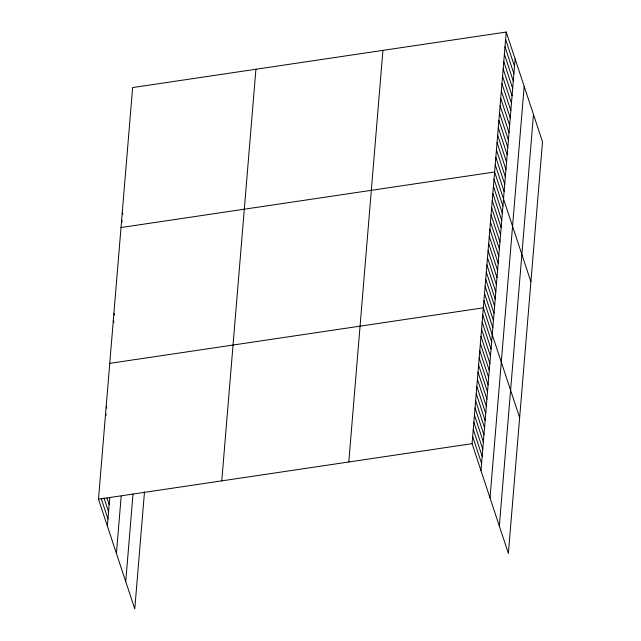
<?xml version="1.0" encoding="UTF-8"?>
<svg xmlns="http://www.w3.org/2000/svg" width="641" height="641" viewBox="0 0 641 641"><rect width="100%" height="100%" fill="white"/><g stroke="black" fill="none" stroke-linecap="round" stroke-linejoin="round"><path stroke-width="0.96" d="M144.489 491.887L134.778 608.95L98.482 499.195L132.623 87.577L506.222 32.05L542.518 141.805L508.377 553.423L472.08 443.66L506.222 32.05M107.384 526.117L109.755 497.52M116.422 553.455L121.173 496.262M125.74 581.619L133.007 494.043M221.77 480.87L255.911 69.252M348.792 461.993L382.933 50.375M480.982 470.59L515.124 58.972M490.02 497.921L524.17 86.311M499.331 526.085L533.48 114.475M121.013 227.531L494.612 171.996L530.908 281.752M109.747 363.359L483.346 307.832L519.643 417.587M98.482 499.195L472.08 443.66M505.613 39.413L514.515 66.344M504.996 46.785L513.906 73.707M504.387 54.148L513.297 81.07M503.778 61.512L512.68 88.442M503.169 68.875L512.071 95.805M502.552 76.247L511.462 103.169M501.943 83.61L510.853 110.532M501.334 90.974L510.236 117.904M500.725 98.345L509.627 125.267M500.108 105.709L509.018 132.631M499.499 113.072L508.401 140.002M498.89 120.436L507.792 147.366M498.281 127.807L507.183 154.729M497.664 135.171L506.574 162.093M497.055 142.534L505.957 169.464M496.446 149.898L505.348 176.828M495.838 157.269L504.739 184.191M495.221 164.633L504.13 191.555M494.019 179.151L502.921 206.073M493.426 186.299L502.328 213.221M492.833 193.446L501.735 220.368M492.24 200.593L501.142 227.523M491.647 207.748L500.549 234.67M491.054 214.895L499.956 241.817M490.461 222.042L499.363 248.964M489.868 229.19L498.77 256.12M489.275 236.337L498.177 263.267M488.682 243.492L497.584 270.414M488.089 250.639L496.991 277.561M487.497 257.786L496.398 284.716M486.904 264.933L495.805 291.863M486.311 272.088L495.213 299.01M485.718 279.236L494.62 306.158M485.125 286.383L494.027 313.313M484.532 293.53L493.434 320.46M483.939 300.685L492.841 327.607M482.753 314.979L491.655 341.909M482.16 322.127L491.062 349.057M481.567 329.282L490.469 356.204M480.974 336.429L489.876 363.351M480.381 343.576L489.283 370.506M479.788 350.723L488.69 377.653M479.196 357.878L488.097 384.8M478.603 365.025L487.505 391.947M478.01 372.173L486.912 399.103M477.417 379.32L486.319 406.25M476.824 386.475L485.726 413.397M476.231 393.622L485.133 420.544M475.638 400.769L484.54 427.691M475.045 407.916L483.947 434.846M474.452 415.072L483.354 441.994M473.859 422.219L482.761 449.141M473.266 429.366L482.168 456.288M472.673 436.513L481.575 463.443M122.239 212.796L122.856 214.655M121.63 220.167L122.239 222.018M113.898 313.321L114.515 315.172M113.305 320.468L113.922 322.327M106.19 406.258L106.807 408.117M105.597 413.405L106.214 415.264M107.015 498.177L109.162 504.675M103.962 497.897L108.569 511.822M101.222 498.546L107.976 518.97"/></g></svg>
